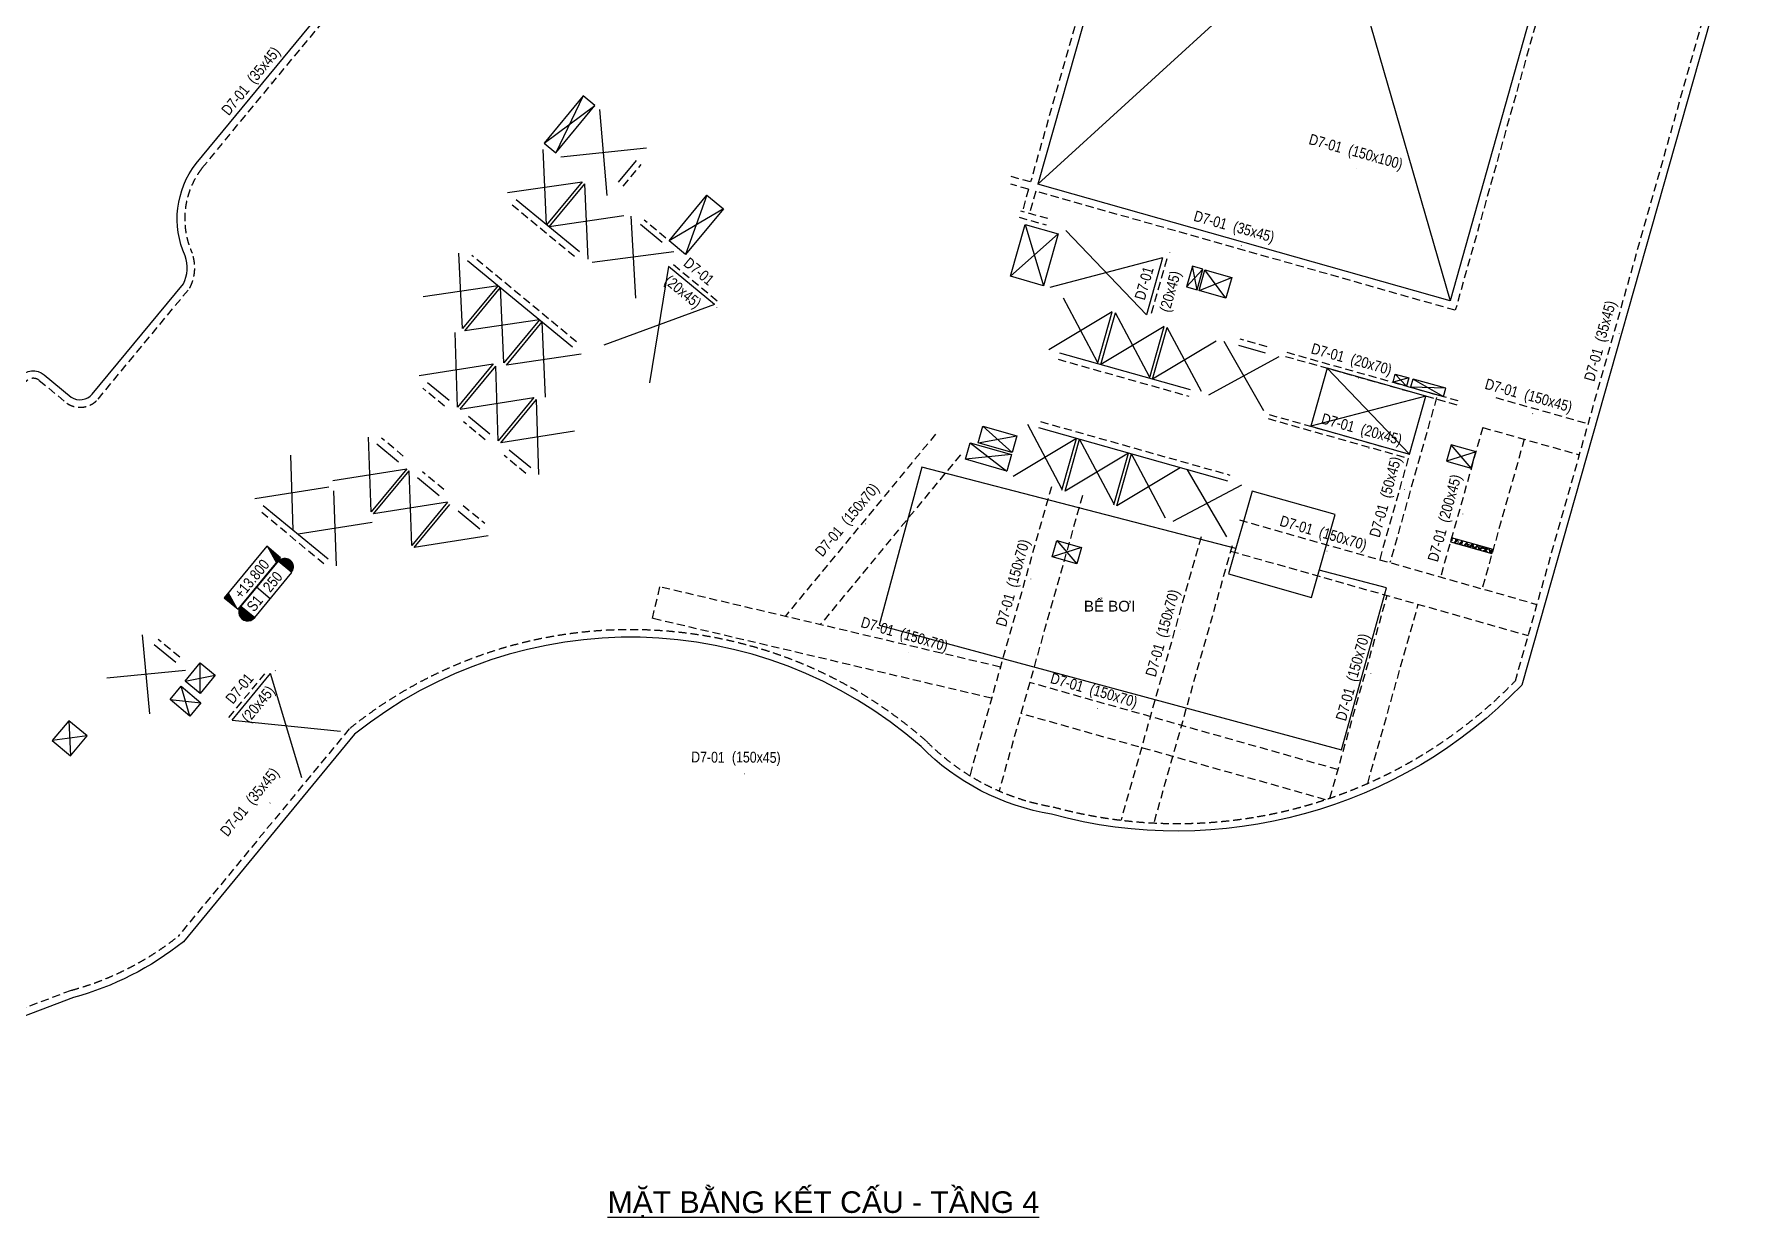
# Model space of a CAD drawing. Header units: millimetres. Extents: x 5400 to 3023951, y -127214 to 225084.
# Drawn here: x 1216167 to 1295801, y 8033 to 62922 of the extents above; entities that cross this region are included whole.
import ezdxf
from ezdxf.enums import TextEntityAlignment as Align

# ---------------------------------------------------------------- set-up
doc = ezdxf.new("R2010")
doc.units = ezdxf.units.MM
doc.header["$LTSCALE"] = 100
doc.linetypes.add('HIDDEN', pattern=[0.375, 0.25, -0.125])
for name, color, linetype in [('A-CORE-OTLN', 2, 'Continuous'), ('A-FLOR-STRS', 1, 'Continuous'), ('ccu11-Hatch', 250, 'Continuous'), ('ccu11-Manh', 8, 'Continuous'), ('ccu11-Thay', 7, 'Continuous'), ('ccu12-Chidan', 9, 'Continuous'), ('ccu12-Khuat', 9, 'HIDDEN'), ('ccu12-Lomo', 2, 'Continuous'), ('ccu12-Text', 31, 'Continuous'), ('ccu12-Thay', 7, 'Continuous')]:
    doc.layers.add(name, color=color, linetype=linetype)
doc.layers.add('ccu12-Tencaukien', color=9, linetype='Continuous', lineweight=15)
doc.layers.add('KC-Tencaukien', color=9, linetype='Continuous', lineweight=15)
doc.styles.add('Arial', font='arial.ttf', dxfattribs={"width": 0.7})
doc.styles.add('Arial Narrow', font='ARIALN.TTF')

# ---------------------------------------------------------------- blocks, each defined once
blk = doc.blocks.new('*U50')
at = {"layer": 'ccu12-Tencaukien', "color": 8, "ltscale": 10000}
blk.add_line((361, -155), (354, -155), dxfattribs=at)
at = {"layer": 'ccu12-Text', "color": 2, "style": 'Arial Narrow', "width": 0.8}
blk.add_attdef('SH', text='', height=300, dxfattribs=at).set_placement((276, 6), align=Align.BOTTOM_RIGHT)
at = {"layer": 'ccu12-Text', "color": 31, "style": 'Arial Narrow', "width": 0.8}
for tag, p in [('(', (508, -75)), ('KT', (633, -75)), (')', (963, -75))]:
    blk.add_attdef(tag, text='', height=250, dxfattribs=at).set_placement(p, align=Align.BOTTOM_LEFT)
blk = doc.blocks.new('*U43')
at = {"layer": 'ccu12-Tencaukien', "color": 8, "ltscale": 10000}
blk.add_line((361, -155), (354, -155), dxfattribs=at)
at = {"layer": 'ccu12-Text', "color": 2, "style": 'Arial Narrow', "width": 0.8}
blk.add_attdef('SH', text='', height=300, dxfattribs=at).set_placement((276, 6), align=Align.BOTTOM_RIGHT)
at = {"layer": 'ccu12-Text', "color": 31, "style": 'Arial Narrow', "width": 0.8}
for tag, p in [('(', (508, -75)), ('KT', (633, -75)), (')', (963, -75))]:
    blk.add_attdef(tag, text='', height=250, dxfattribs=at).set_placement(p, align=Align.BOTTOM_LEFT)
blk = doc.blocks.new('ccu11-cmb-flat-8')
at = {"layer": 'ccu12-Chidan', "color": 7}
blk.add_lwpolyline([(0, 0), (1550, 0), (1550, 419), (0, 419)], close=True, dxfattribs=at)
at = {"layer": 'ccu12-Chidan'}
for points in [[(0, 0), (166, 419), (0, 419)], [(1550, 419), (1383, 0), (1550, 0)]]:
    blk.add_solid(points, dxfattribs=at)
at = {"layer": 'ccu12-Chidan', "color": 31, "style": 'Arial Narrow', "width": 0.8}
blk.add_attdef('+100.00', text='', height=250, dxfattribs=at).set_placement((745, 206), align=Align.MIDDLE_CENTER)
blk = doc.blocks.new('ccu11-chieudaysan-flat-2')
at = {"layer": 'ccu12-Chidan'}
for points in [[(-569, 0), (-569, 419, 1)], [(788, 419), (788, 0, 1)]]:
    blk.add_hatch(color=8, dxfattribs=at).paths.add_polyline_path(points)
at = {"layer": 'ccu12-Chidan', "color": 7}
blk.add_line((0, 0), (0, 419), dxfattribs=at)
blk.add_lwpolyline([(-569, 0), (788, 0), (788, 419), (-569, 419)], close=True, dxfattribs=at)
blk.add_arc((-569, 209), 209, 90, 270.0001, dxfattribs=at)
at = {"layer": 'ccu12-Chidan', "color": 31, "style": 'Arial Narrow', "width": 0.7}
for tag, p in [('S00', (-488, 209)), ('200', (100, 209))]:
    blk.add_attdef(tag, text='', height=250, dxfattribs=at).set_placement(p, align=Align.MIDDLE_LEFT)
blk = doc.blocks.new('*U47')
at = {"layer": 'ccu12-Tencaukien', "color": 8, "ltscale": 10000}
blk.add_line((361, -155), (354, -155), dxfattribs=at)
at = {"layer": 'ccu12-Text', "color": 2, "style": 'Arial Narrow', "width": 0.8}
blk.add_attdef('SH', text='', height=300, dxfattribs=at).set_placement((276, 6), align=Align.BOTTOM_RIGHT)
at = {"layer": 'ccu12-Text', "color": 31, "style": 'Arial Narrow', "width": 0.8}
for tag, p in [('(', (508, -75)), ('KT', (633, -75)), (')', (963, -75))]:
    blk.add_attdef(tag, text='', height=250, dxfattribs=at).set_placement(p, align=Align.BOTTOM_LEFT)
blk = doc.blocks.new('*U48')
at = {"layer": 'ccu12-Tencaukien', "color": 8, "ltscale": 10000}
blk.add_line((361, -155), (354, -155), dxfattribs=at)
at = {"layer": 'ccu12-Text', "color": 2, "style": 'Arial Narrow', "width": 0.8}
blk.add_attdef('SH', text='', height=300, dxfattribs=at).set_placement((276, 6), align=Align.BOTTOM_RIGHT)
at = {"layer": 'ccu12-Text', "color": 31, "style": 'Arial Narrow', "width": 0.8}
for tag, p in [('(', (508, -75)), ('KT', (633, -75)), (')', (963, -75))]:
    blk.add_attdef(tag, text='', height=250, dxfattribs=at).set_placement(p, align=Align.BOTTOM_LEFT)
blk = doc.blocks.new('*U58')
at = {"layer": 'ccu12-Tencaukien', "color": 8, "ltscale": 10000}
blk.add_line((361, -155), (354, -155), dxfattribs=at)
at = {"layer": 'ccu12-Text', "color": 2, "style": 'Arial Narrow', "width": 0.8}
blk.add_attdef('SH', text='', height=300, dxfattribs=at).set_placement((276, 6), align=Align.BOTTOM_RIGHT)
at = {"layer": 'ccu12-Text', "color": 31, "style": 'Arial Narrow', "width": 0.8}
for tag, p in [('(', (508, -75)), ('KT', (633, -75)), (')', (963, -75))]:
    blk.add_attdef(tag, text='', height=250, dxfattribs=at).set_placement(p, align=Align.BOTTOM_LEFT)
blk = doc.blocks.new('Lomo T2')
at = {"layer": 'ccu11-Manh', "ltscale": 0.5}
for p, q in [((67418, 78152, 0), (63980, 79955)), ((51974, 79189, 0), (50533, 78862, 0)), ((51786, 78514, 0), (50722, 79539, 0)), ((63762, 79185), (67635, 78922, 0)), ((69413, 75826, 0), (69735, 74391, 0)), ((69059, 74575, 0), (70086, 75635, 0)), ((75374, 72893, 0), (76453, 74873, 0)), ((75972, 75009, 0), (75855, 72757, 0)), ((75972, 75009, 0), (77057, 75168, 0)), ((76933, 74736, 0), (76094, 75440, 0)), ((27350, 48744), (26075, 46101)), ((25535, 46546), (27890, 48298)), ((33081, 44140, 0), (32101, 41383, 0)), ((33852, 43504, 0), (31330, 42020, 0)), ((49386, 42341, 0), (47168, 40373, 0)), ((47849, 42775, 0), (48707, 39936, 0)), ((56100, 40703, 0), (55347, 39877, 0)), ((55829, 39741, 0), (55619, 40839, 0)), ((57170, 39362, 0), (56197, 40676, 0)), ((55925, 39714, 0), (57442, 40324, 0)), ((65546, 35279, 0), (65029, 35840, 0)), ((65655, 35663, 0), (64921, 35455, 0)), ((67367, 35179, 0), (65739, 35224, 0)), ((65849, 35608, 0), (67258, 34794, 0)), ((45298, 32652), (47005, 31339)), ((45671, 32651), (47467, 32974)), ((47250, 32205), (45889, 33420)), ((47223, 32108), (45080, 31882)), ((68773, 32235), (67404, 31794)), ((68553, 31469), (67618, 32561)), ((49318, 28122, 0), (50256, 27029, 0)), ((50473, 27798, 0), (49106, 27353, 0)), ((9575, 21015), (9581, 22437)), ((8880, 21588), (10275, 21863)), ((8179, 20740, 0), (9614, 20593, 0)), ((9104, 19976, 0), (8689, 21357, 0)), ((3478, 19759, 0), (3562, 18133)), ((4326, 19058), (2714, 18834))]:
    blk.add_line(p, q, dxfattribs=at)
at = {"layer": 'ccu12-Lomo', "ltscale": 0.5, "elevation": 0}
for points in [[(63980, 79955), (67635, 78922), (67418, 78152), (63762, 79185), (63980, 79955)], [(51786, 78514), (51974, 79189), (50722, 79539), (50533, 78862), (51784, 78516)], [(69413, 75826), (70086, 75635), (69735, 74391), (69059, 74575), (69413, 75826)], [(76933, 74736), (77057, 75168), (76094, 75440), (75374, 72893), (75855, 72757), (76453, 74873), (76933, 74736)], [(27350, 48744), (25535, 46546), (26075, 46101), (27890, 48298), (27350, 48744)], [(33852, 43504), (32101, 41383), (31330, 42020), (33081, 44140), (33852, 43504)], [(47849, 42775), (49386, 42341), (48707, 39936), (47168, 40373), (47849, 42775)], [(55829, 39741), (56100, 40703), (55619, 40839), (55347, 39877), (55829, 39741)], [(55925, 39714), (56197, 40676), (57442, 40324), (57170, 39362), (55925, 39714)], [(65029, 35840), (65655, 35663), (65546, 35279), (64921, 35455), (65029, 35840)], [(65847, 35608), (65739, 35224), (67258, 34794), (67367, 35179), (65849, 35608)], [(45298, 32652), (47223, 32108), (47005, 31338), (45080, 31882), (45298, 32652)], [(45671, 32651), (45889, 33420), (47467, 32974), (47250, 32205), (45671, 32651)], [(68773, 32235), (67618, 32561), (67404, 31794), (68553, 31469), (68770, 32237)], [(49318, 28122), (50473, 27798), (50256, 27029), (49106, 27353), (49318, 28122)], [(8179, 20740), (8689, 21357), (9614, 20593), (9104, 19976), (8179, 20740)], [(4326, 19058), (3478, 19759), (2714, 18834), (3562, 18133), (4326, 19058)]]:
    blk.add_lwpolyline(points, dxfattribs=at)
at = {"layer": 'ccu12-Lomo', "ltscale": 0.5}
blk.add_lwpolyline([(9581, 22437), (10275, 21863), (9575, 21015), (8880, 21588), (9580, 22436)], dxfattribs=at)
blk = doc.blocks.new('*U45')
at = {"layer": 'ccu12-Tencaukien', "color": 8, "ltscale": 10000}
blk.add_line((361, -155), (354, -155), dxfattribs=at)
at = {"layer": 'ccu12-Text', "color": 2, "style": 'Arial Narrow', "width": 0.8}
blk.add_attdef('SH', text='', height=300, dxfattribs=at).set_placement((276, 6), align=Align.BOTTOM_RIGHT)
at = {"layer": 'ccu12-Text', "color": 31, "style": 'Arial Narrow', "width": 0.8}
for tag, p in [('(', (508, -75)), ('KT', (633, -75)), (')', (963, -75))]:
    blk.add_attdef(tag, text='', height=250, dxfattribs=at).set_placement(p, align=Align.BOTTOM_LEFT)
blk = doc.blocks.new('*U49')
at = {"layer": 'ccu12-Tencaukien', "color": 8, "ltscale": 10000}
blk.add_line((361, -155), (354, -155), dxfattribs=at)
at = {"layer": 'ccu12-Text', "color": 2, "style": 'Arial Narrow', "width": 0.8}
blk.add_attdef('SH', text='', height=300, dxfattribs=at).set_placement((276, 6), align=Align.BOTTOM_RIGHT)
at = {"layer": 'ccu12-Text', "color": 31, "style": 'Arial Narrow', "width": 0.8}
for tag, p in [('(', (508, -75)), ('KT', (633, -75)), (')', (963, -75))]:
    blk.add_attdef(tag, text='', height=250, dxfattribs=at).set_placement(p, align=Align.BOTTOM_LEFT)
blk = doc.blocks.new('*U46')
at = {"layer": 'ccu12-Tencaukien', "color": 8, "ltscale": 10000}
blk.add_line((361, -155), (354, -155), dxfattribs=at)
at = {"layer": 'ccu12-Text', "color": 2, "style": 'Arial Narrow', "width": 0.8}
blk.add_attdef('SH', text='', height=300, dxfattribs=at).set_placement((276, 6), align=Align.BOTTOM_RIGHT)
at = {"layer": 'ccu12-Text', "color": 31, "style": 'Arial Narrow', "width": 0.8}
for tag, p in [('(', (508, -75)), ('KT', (633, -75)), (')', (963, -75))]:
    blk.add_attdef(tag, text='', height=250, dxfattribs=at).set_placement(p, align=Align.BOTTOM_LEFT)
blk = doc.blocks.new('*U41')
at = {"layer": 'ccu12-Tencaukien', "color": 8, "ltscale": 10000}
blk.add_line((361, -155), (354, -155), dxfattribs=at)
at = {"layer": 'ccu12-Text', "color": 2, "style": 'Arial Narrow', "width": 0.8}
blk.add_attdef('SH', text='', height=300, dxfattribs=at).set_placement((276, 6), align=Align.BOTTOM_RIGHT)
at = {"layer": 'ccu12-Text', "color": 31, "style": 'Arial Narrow', "width": 0.8}
for tag, p in [('(', (508, -75)), ('KT', (633, -75)), (')', (963, -75))]:
    blk.add_attdef(tag, text='', height=250, dxfattribs=at).set_placement(p, align=Align.BOTTOM_LEFT)

msp = doc.modelspace()

# ---------------------------------------------------------------- hatches: boundary and pattern name
at = {"layer": 'ccu11-Hatch', "ltscale": 0.5}
h = msp.add_hatch(dxfattribs=at)
h.set_pattern_fill('VATLIEU04', color=256, scale=50, pattern_type=2)
h.set_pattern_definition([(50, (-168201.36, -4.8), (358.63009, -31.37607), [37.5, -412.5]), (355, (-168201.36, -4.8), (-69.37567, 376.09607), [30, -330]), (100.4514, (-168171.47, -7.43), (289.25469, 344.71977), [31.870095, -350.57106]), (46.1842, (-168201.36, 95.2), (533.62052, -82.75951), [56.25, -618.75]), (96.6356, (-168156.9, 88.3), (467.33135, 487.05894), [47.80514, -525.8565]), (351.1842, (-168201.36, 95.2), (467.33097, 487.0593), [45, -495]), (21, (-168151.36, 70.2), (298.453526, -201.309445), [37.5, -412.5]), (326, (-168151.36, 70.2), (121.65767, 362.57502), [30, -330]), (71.4514, (-168126.5, 53.4), (420.111314, 161.26525), [31.870095, -350.57106]), (37.5, (-168201.36, -4.81), (6.079928, 166.446927), [0, -326, 0, -335, 0, -331.25]), (7.5, (-168201.36, -4.81), (131.534769, 197.205856), [0, -191, 0, -318.5, 0, -126.25]), (327.5, (-168312.86, -4.81), (266.911218, -11.277436), [0, -125, 0, -390, 0, -517.5]), (317.5, (-168362.86, -4.8), (291.593085, 50.05249), [0, -162.5, 0, -259, 0, -367.5]), (45, (-168201.36, -4.81), (-150.26019, 150.26019), []), (45, (-168201.36, 56.44), (-150.26019, 150.26019), [])])
h.paths.add_polyline_path([(1283797, 38835.5), (1283851.4, 39028), (1281926.8, 39571.8), (1281872.4, 39379.4)])

# ---------------------------------------------------------------- linework, layer by layer
at = {"layer": 'A-CORE-OTLN'}
for p, q in [((1271428.8, 86669.2, 0), (1262727.7, 55978, 0)), ((1290497.5, 81310.8, 0), (1281855.1, 50555.2, 0)), ((1281855.1, 50555.2, 0), (1262727.7, 55978, 0))]:
    msp.add_line(p, q, dxfattribs=at)
at = {"layer": 'A-FLOR-STRS', "elevation": 9.2}
msp.add_lwpolyline([(1271913.8, 39067.4), (1257337.9, 42848), (1255373, 35508.9), (1276823.4, 29726.3), (1278906.9, 37253.6), (1275786.7, 38062.9)], dxfattribs=at)
at = {"layer": 'A-FLOR-STRS', "elevation": 0}
msp.add_lwpolyline([(1272671.4, 41739.4), (1271580.3, 37891.2), (1275428.6, 36800), (1276519.7, 40648.3)], close=True, dxfattribs=at)
at = {"layer": 'ccu11-Manh'}
for p, q in [((1271429.2, 86669, 0), (1281855.1, 50555.2, 0)), ((1262727.7, 55978, 0), (1290497.5, 81310.8, 0))]:
    msp.add_line(p, q, dxfattribs=at)
at = {"layer": 'ccu11-Manh', "ltscale": 0.5}
for p, q in [((1242750.6, 55453.1, 0), (1242406.4, 59433.6, 0)), ((1239935, 54082.1, 0), (1239777, 57584.6, 0)), ((1240591.6, 57236.1, 0), (1244565.4, 57650.7, 0)), ((1238121.4, 55579.8, 0), (1241590.6, 56086.9, 0)), ((1241861.1, 52491.5, 0), (1241706.3, 55991.3, 0)), ((1243516.6, 54496.3, 0), (1240050.7, 53986.6, 0)), ((1243836.8, 54491.3, 0), (1244058.6, 50676.7, 0)), ((1264028.4, 53826, 0), (1267765, 49912.4, 0)), ((1236025.6, 49269.7, 0), (1235867.6, 52772.2)), ((1245841.5, 52835.7, 0), (1242053.8, 52332.3, 0)), ((1245598.2, 52148.5, 0), (1244713, 46757.8, 0)), ((1268512.8, 52558.8, 0), (1263280.6, 51179.6, 0)), ((1234212, 50767.5), (1237681.2, 51274.5)), ((1237953.2, 47677.8, 0), (1237796.9, 51179)), ((1247718.6, 50397.4, 0), (1242592.5, 48508.9, 0)), ((1265502.4, 47713.5, 0), (1263920.8, 50686.9, 0)), ((1239608.8, 49682.6), (1236141.3, 49174.2)), ((1239879.3, 46087.2), (1239724.5, 49587)), ((1266182.2, 50047.9, 0), (1263241, 48281.2, 0)), ((1267908.2, 47033.7), (1266326.6, 50007.1)), ((1235803.3, 45627.4), (1235685.5, 49096.7)), ((1268588, 49368.1), (1265646.8, 47601.3)), ((1270993.8, 48688.3), (1268052.5, 46921.5)), ((1270314, 46353.9), (1268732.4, 49327.3)), ((1271357.8, 48689.4), (1273201, 45466.7)), ((1241534.9, 48092), (1238068.9, 47582.3)), ((1273908, 47968.8), (1270650.8, 46187.3)), ((1234029.9, 47091.9), (1237458.9, 47632.1, 0)), ((1237692.4, 44067.3), (1237574.6, 47536.6, 0)), ((1279967.7, 43450.7, 0), (1276148.5, 47439.6, 0)), ((1235919, 45531.9, 0), (1239348, 46072.1, 0)), ((1239581.5, 42507.2), (1239463.7, 45976.5, 0)), ((1280729.1, 46145.2, 0), (1275387.1, 44745.1, 0)), ((1263843.7, 41843.4), (1262262, 44816.8)), ((1231791.7, 40769.7), (1231673.8, 44239)), ((1241237.1, 44512), (1237808.1, 43971.8, 0)), ((1264523.5, 44177.8), (1261582.2, 42411)), ((1266249.5, 41163.6), (1264667.8, 44137)), ((1228178.3, 39927.8, 0), (1228060.5, 43397.2, 0)), ((1266929.3, 43498), (1263988, 41731.2)), ((1268655.3, 40483.7), (1267073.6, 43457.2)), ((1230018.3, 42234.3), (1233447.3, 42774.5, 0)), ((1233680.8, 39209.7, 0), (1233562.9, 42679, 0)), ((1269335.1, 42818.2), (1266393.8, 41051.4)), ((1271494.1, 39610.2), (1269671.9, 42723)), ((1226404.9, 41392.4, 0), (1229833.9, 41932.6, 0)), ((1230183.1, 38272.2, 0), (1230065.3, 41741.6, 0)), ((1272173.9, 42016), (1268992.1, 40317.2)), ((1235336.4, 41214.4, 0), (1231907.3, 40674.2, 0)), ((1231838.7, 40277, 0), (1228409.7, 39736.8, 0)), ((1237225.5, 39654.3), (1233796.4, 39114.1)), ((1221532.6, 31409.4), (1221183.4, 35069.7)), ((1223188.2, 33414.2), (1219527.8, 33065)), ((1228585.3, 28438.2, 0), (1227129.8, 33271.6)), ((1225346.9, 31112.6), (1230368.3, 30597.2, 0))]:
    msp.add_line(p, q, dxfattribs=at)
at = {"layer": 'ccu11-Thay', "ltscale": 0.5}
for p, q in [((1244087.8, 57072.4, 0), (1243260, 56070, 0)), ((1241456.2, 52825.8, 0), (1238526.2, 55245.5, 0)), ((1244299.4, 54109.2, 0), (1245301.8, 53281.4, 0)), ((1236272.4, 52437.9), (1241130.1, 48426.3)), ((1269808.8, 46425.3), (1263746.2, 48138.4)), ((1272031.4, 48499), (1273282.4, 48145.5)), ((1234415.4, 46773.6), (1235417.8, 45945.8, 0)), ((1236304.5, 45213.5, 0), (1237306.9, 44385.7)), ((1271548.4, 42192.7), (1262767.3, 44674)), ((1232059.4, 43920.7), (1233061.7, 43092.9, 0)), ((1238193.6, 43653.4, 0), (1239196, 42825.6)), ((1233948.5, 42360.6, 0), (1234950.8, 41532.8, 0)), ((1226790.4, 41074, 0), (1229797.6, 38590.6, 0)), ((1236839.9, 39972.7), (1235837.6, 40800.5, 0)), ((1221723.2, 34624), (1222725.5, 33796.2))]:
    msp.add_line(p, q, dxfattribs=at)
at = {"layer": 'ccu11-Thay'}
for p, q in [((1241590.6, 56086.9, 0), (1239935, 54082.1, 0)), ((1240050.7, 53986.6, 0), (1241706.3, 55991.3, 0)), ((1268512.8, 52558.8, 0), (1267765, 49912.4, 0)), ((1237681.2, 51274.5), (1236025.6, 49269.7, 0)), ((1236141.3, 49174.2), (1237796.9, 51179)), ((1239608.8, 49682.6), (1237953.2, 47677.8, 0)), ((1238068.9, 47582.3), (1239724.5, 49587)), ((1265502.4, 47642.1, 0), (1266182.2, 50047.9, 0)), ((1265646.8, 47601.3, 0), (1266326.6, 50007.1, 0)), ((1267908.2, 46962.3, 0), (1268588, 49368.1, 0)), ((1268052.5, 46921.5), (1268732.4, 49327.3)), ((1237458.9, 47632.1, 0), (1235803.3, 45627.4)), ((1235919, 45531.9, 0), (1237574.6, 47536.6, 0)), ((1239348, 46072.1, 0), (1237692.4, 44067.3)), ((1237808.1, 43971.8, 0), (1239463.7, 45976.5, 0)), ((1263843.7, 41772), (1264523.5, 44177.8)), ((1263988, 41731.2), (1264667.8, 44137)), ((1266249.5, 41092.2), (1266929.3, 43498)), ((1266393.8, 41051.4), (1267073.6, 43457.2)), ((1233447.3, 42774.5, 0), (1231791.7, 40769.7)), ((1231907.3, 40674.2, 0), (1233562.9, 42679, 0)), ((1235336.4, 41214.4, 0), (1233680.8, 39209.7, 0)), ((1233796.4, 39114.1), (1235452, 41118.9, 0))]:
    msp.add_line(p, q, dxfattribs=at)
at = {"layer": 'ccu11-Thay', "ltscale": 0.5, "extrusion": (-9.92109e-09, 8.1449e-09, 1)}
msp.add_line((1247718.5, 50397.2, 0), (1245598.1, 52148.3, 0), dxfattribs=at)
at = {"layer": 'ccu11-Thay', "ltscale": 0.5, "elevation": 0}
for points in [[(1264117.8, 88991.7), (1264725.4, 91159.3, -0.1232834), (1266433.6, 93647.7), (1280560.9, 105123.7, -0.5051926), (1288285.7, 102668.4), (1293750.8, 80099.2), (1295720.7, 71534.1, -0.1335933), (1295581.6, 69413.8), (1285181.6, 32735.4, -0.2732098), (1263360.1, 26743.5, -0.1570841), (1257310.6, 29884.8, 0.363859), (1231026.5, 30455), (1223083.4, 20829.1, -0.102174), (1217978, 18241.6), (1209342.9, 14959.9, -0.4928533)], [(1215495.1, 47026.8, -0.4142019), (1216621.4, 47134.3), (1217880.2, 46094.8, 0.3732637), (1218854.3, 46226), (1223084.6, 51348.4, 0.2029712), (1223165.8, 52640.9, -0.2769801), (1223670.9, 56926.8), (1235454.5, 71202.9, -0.1142244), (1239358.9, 74105.4, -0.2930793), (1244606, 73177), (1250600.8, 68226.2, 0.5640428), (1259009, 70766.1), (1262711.6, 83975.1)]]:
    msp.add_lwpolyline(points, format="xyb", dxfattribs=at)
msp.add_lwpolyline([(1279967.7, 43450.7), (1280729.1, 46145.2), (1276148.5, 47439.6), (1275387.1, 44745.1), (1279967.7, 43450.7)], dxfattribs=at)
at = {"layer": 'ccu11-Thay', "color": 1, "ltscale": 0.5, "elevation": 0}
msp.add_lwpolyline([(1283797, 38835.5), (1283851.4, 39028), (1281926.8, 39571.8), (1281872.4, 39379.4), (1283797, 38835.5)], dxfattribs=at)
at = {"layer": 'ccu12-Khuat', "ltscale": 15}
for p, q in [((1271187.3, 87100.6, 0), (1262390.9, 56073.4, 0)), ((1290834.5, 81216.1, 0), (1282097.2, 50122.8, 0)), ((1243491.3, 55879, 0), (1244319.1, 56881.3, 0)), ((1262390.9, 56073.4, 0), (1261310.1, 56379.8, 0)), ((1262295.5, 55736.7, 0), (1261468, 55971.3, 0)), ((1238335.2, 55014.2, 0), (1241265.2, 52594.5, 0)), ((1262295.5, 55736.7, 0), (1262004.3, 54709.7, 0)), ((1262632.2, 55641.2, 0), (1262341.1, 54614.5, 0)), ((1282097.2, 50122.8, 0), (1262632.2, 55641.2, 0)), ((1245461, 53474.2, 0), (1244458.6, 54302, 0)), ((1261863.2, 54437.8, 0), (1263114.2, 54084.3, 0)), ((1263195.8, 54373, 0), (1261944.8, 54726.5, 0)), ((1241321.1, 48657.6), (1236463.5, 52669.2)), ((1268705.3, 52504.4, 0), (1267957.5, 49858, 0)), ((1273364, 48434.2), (1272113, 48787.7)), ((1263664.6, 47849.7), (1269727.2, 46136.6)), ((1274223.8, 47983.4, 0), (1282307.3, 45699.3, 0)), ((1274278.2, 48175.9, 0), (1282361.7, 45891.7, 0)), ((1235194.9, 45675.9, 0), (1234192.5, 46503.7)), ((1281228, 46071.8, 0), (1279064.5, 38415.5, 0)), ((1283971.5, 46075.1, 0), (1288255.8, 44860.3, 0)), ((1237084, 44115.8), (1236081.6, 44943.6, 0)), ((1262848.8, 44962.7), (1271630, 42481.4)), ((1273408.1, 45096.5, 0), (1279913.3, 43258.3, 0)), ((1273462.5, 45288.9, 0), (1279967.7, 43450.7, 0)), ((1283371.9, 44686), (1281411.8, 37749.5)), ((1283371.9, 44686), (1287846.6, 43417.2, 0)), ((1233284.6, 43362.7, 0), (1232282.2, 44190.5)), ((1257978.7, 44368.6), (1251003.9, 35923)), ((1285296.5, 44142.2), (1283336.5, 37205.6)), ((1238973.1, 42555.7), (1237970.7, 43383.5, 0)), ((1259135.3, 43413.5), (1252632.6, 35539.5)), ((1279913.3, 43258.3, 0), (1278583.3, 38551.5, 0)), ((1235173.7, 41802.7, 0), (1234171.3, 42630.4, 0)), ((1263354, 41933), (1259568.3, 28535.6)), ((1264797.5, 41525.1), (1260926.9, 27827.5)), ((1229606.5, 38359.3, 0), (1226599.4, 40842.7, 0)), ((1236060.4, 41070.4, 0), (1237062.8, 40242.6)), ((1272079.7, 40395.5), (1285880.3, 36482.4, 0)), ((1270298.2, 39607), (1266586.2, 26470.4)), ((1271741.7, 39199.1), (1268108.4, 26341.3)), ((1271670.5, 38952.4), (1285471.1, 35039.3, 0)), ((1244846.8, 35831.8), (1245190.6, 37291.8)), ((1260991.2, 33571.2), (1245190.6, 37291.8)), ((1276278.8, 27490.7), (1278935.5, 36892.5)), ((1278030.8, 28174.6), (1280378.6, 36483.3)), ((1260582.9, 32126.3), (1244846.8, 35831.8)), ((1222916.6, 34027.5), (1221914.2, 34855.3)), ((1225192.7, 31240), (1226975.6, 33399)), ((1276653.2, 28815.6), (1262348.3, 32857.7, 0)), ((1276071.8, 27421.1), (1261940.4, 31414.2, 0))]:
    msp.add_line(p, q, dxfattribs=at)
at = {"layer": 'ccu12-Khuat', "ltscale": 15, "extrusion": (-9.92109e-09, 8.1449e-09, 1)}
msp.add_line((1247845.8, 50551.4, 0), (1245725.4, 52302.5, 0), dxfattribs=at)
at = {"layer": 'ccu12-Khuat', "ltscale": 15, "elevation": 0}
for points in [[(1264454.6, 88896.6), (1265058.5, 91050.7, -0.1223528), (1266660, 93380.7), (1280774, 104845.9, -0.5035323), (1287949.3, 102570.5), (1293410.1, 80018.8), (1295378.5, 71460.1, -0.1339333), (1295247.6, 69518.7), (1284869, 32916, -0.2723451), (1263435.2, 27085.8, -0.1577832), (1257550.7, 30139.7, 0.3645212), (1230779.3, 30705.4), (1222836.9, 21080.3, -0.1018203), (1217869.7, 18574.9), (1209222.1, 15288.4, -0.4909488)], [(1215764.8, 46803.8, -0.4142019), (1216398.5, 46864.5), (1217670.7, 45813.8, 0.380323), (1219121, 45999.3), (1223378.6, 51154.8, 0.2104612), (1223490.7, 52771.9, -0.2775668), (1223944.5, 56708.5), (1235722.9, 70978.2, -0.1140935), (1239496.3, 73783.4, -0.2934675), (1244375.5, 72913.4), (1250372.2, 67961.1, 0.5633324), (1259347.1, 70675.5), (1263048.4, 83879.9)]]:
    msp.add_lwpolyline(points, format="xyb", dxfattribs=at)
at = {"layer": 'ccu12-Thay', "ltscale": 0.5}
msp.add_line((1225346.9, 31112.6), (1227129.8, 33271.6), dxfattribs=at)

# ---------------------------------------------------------------- block references
at = {"layer": 'ccu12-Lomo'}
msp.add_blockref('Lomo T2', (1214285.2, 11326.5), dxfattribs=at)
at = {"layer": 'ccu12-Tencaukien'}
ref = msp.add_blockref('*U50', (1226525.9, 60386.4), dxfattribs=dict(at, xscale=1.815893337873054, yscale=1.815893337873054, zscale=1.815893337873054, rotation=50.44092590918682))
ref.add_attrib('KT', '(35x45)', dxfattribs={"color": 31, "height": 500, "rotation": 50.440926, "style": 'Arial Narrow'}).set_placement((1226488.9, 60494.9, 0), align=Align.BOTTOM_LEFT)
ref.add_attrib('SH', 'D7-01', dxfattribs={"color": 2, "height": 500, "rotation": 50.440926, "style": 'Arial Narrow'}).set_placement((1226294.8, 60224, 0), align=Align.BOTTOM_RIGHT)
ref = msp.add_blockref('*U46', (1276965.9, 57126.6, 0), dxfattribs=dict(at, xscale=1.815893337873054, yscale=1.815893337873054, zscale=1.815893337873054, rotation=344.2212278170489))
ref.add_attrib('KT', '(150x100)', dxfattribs={"color": 31, "height": 500, "rotation": 344.221228, "style": 'Arial Narrow'}).set_placement((1277050.3, 57204.2, 0), align=Align.BOTTOM_LEFT)
ref.add_attrib('SH', 'D7-01', dxfattribs={"color": 2, "height": 500, "rotation": 344.221228, "style": 'Arial Narrow'}).set_placement((1276724.2, 57272.6, 0), align=Align.BOTTOM_RIGHT)
ref = msp.add_blockref('*U46', (1271622.9, 53566.1, 0), dxfattribs=dict(at, xscale=1.815893337873054, yscale=1.815893337873054, zscale=1.815893337873054, rotation=344.2212278170489))
ref.add_attrib('KT', '(35x45)', dxfattribs={"color": 31, "height": 500, "rotation": 344.221228, "style": 'Arial Narrow'}).set_placement((1271707.2, 53643.7), align=Align.BOTTOM_LEFT)
ref.add_attrib('SH', 'D7-01', dxfattribs={"color": 2, "height": 500, "rotation": 344.221228, "style": 'Arial Narrow'}).set_placement((1271381.1, 53712.1), align=Align.BOTTOM_RIGHT)
ref = msp.add_blockref('*U47', (1247514, 50890.3), dxfattribs=dict(at, xscale=1.815893337873054, yscale=1.815893337873054, zscale=1.815893337873054, rotation=320.4488798636559))
ref.add_attrib('KT', '(20x45)', dxfattribs={"color": 31, "height": 500, "rotation": 320.44888, "style": 'Arial Narrow'}).set_placement((1245261.8, 51298.8, 0), align=Align.BOTTOM_LEFT)
ref.add_attrib('SH', 'D7-01', dxfattribs={"color": 2, "height": 500, "rotation": 320.44888, "style": 'Arial Narrow'}).set_placement((1247351.6, 51121.4, 0), align=Align.BOTTOM_RIGHT)
ref = msp.add_blockref('*U48', (1268399.2, 52260.7, 0), dxfattribs=dict(at, xscale=1.815893337873054, yscale=1.815893337873054, zscale=1.815893337873054, rotation=74.21909893616227))
ref.add_attrib('KT', '(20x45)', dxfattribs={"color": 31, "height": 500, "rotation": 74.219099, "style": 'Arial Narrow'}).set_placement((1268982.7, 49953.6, 0), align=Align.BOTTOM_LEFT)
ref.add_attrib('SH', 'D7-01', dxfattribs={"color": 2, "height": 500, "rotation": 74.219099, "style": 'Arial Narrow'}).set_placement((1268253.2, 52018.9, 0), align=Align.BOTTOM_RIGHT)
ref = msp.add_blockref('*U43', (1289253.2, 48487.2, 0), dxfattribs=dict(at, xscale=1.815893337873054, yscale=1.815893337873054, zscale=1.815893337873054, rotation=74.21909893616227))
ref.add_attrib('KT', '(35x45)', dxfattribs={"color": 31, "height": 500, "rotation": 74.219099, "style": 'Arial Narrow'}).set_placement((1289175.5, 48571.5, 0), align=Align.BOTTOM_LEFT)
ref.add_attrib('SH', 'D7-01', dxfattribs={"color": 2, "height": 500, "rotation": 74.219099, "style": 'Arial Narrow'}).set_placement((1289107.1, 48245.4, 0), align=Align.BOTTOM_RIGHT)
ref = msp.add_blockref('*U46', (1277069.8, 47416.4, 0), dxfattribs=dict(at, xscale=1.815893337873054, yscale=1.815893337873054, zscale=1.815893337873054, rotation=344.2212278170489))
ref.add_attrib('KT', '(20x70)', dxfattribs={"color": 31, "height": 500, "rotation": 344.221228, "style": 'Arial Narrow'}).set_placement((1277154.2, 47494, 0), align=Align.BOTTOM_LEFT)
ref.add_attrib('SH', 'D7-01', dxfattribs={"color": 2, "height": 500, "rotation": 344.221228, "style": 'Arial Narrow'}).set_placement((1276828, 47562.4, 0), align=Align.BOTTOM_RIGHT)
ref = msp.add_blockref('*U46', (1285133.9, 45775, 0), dxfattribs=dict(at, xscale=1.815893337873054, yscale=1.815893337873054, zscale=1.815893337873054, rotation=344.2212278170489))
ref.add_attrib('KT', '(150x45)', dxfattribs={"color": 31, "height": 500, "rotation": 344.221228, "style": 'Arial Narrow'}).set_placement((1285218.3, 45852.6, 0), align=Align.BOTTOM_LEFT)
ref.add_attrib('SH', 'D7-01', dxfattribs={"color": 2, "height": 500, "rotation": 344.221228, "style": 'Arial Narrow'}).set_placement((1284892.1, 45921, 0), align=Align.BOTTOM_RIGHT)
ref = msp.add_blockref('*U46', (1277541.5, 44165.6, 0), dxfattribs=dict(at, xscale=1.815893337873054, yscale=1.815893337873054, zscale=1.815893337873054, rotation=344.2212278170489))
ref.add_attrib('KT', '(20x45)', dxfattribs={"color": 31, "height": 500, "rotation": 344.221228, "style": 'Arial Narrow'}).set_placement((1277625.9, 44243.3, 0), align=Align.BOTTOM_LEFT)
ref.add_attrib('SH', 'D7-01', dxfattribs={"color": 2, "height": 500, "rotation": 344.221228, "style": 'Arial Narrow'}).set_placement((1277299.8, 44311.7, 0), align=Align.BOTTOM_RIGHT)
ref = msp.add_blockref('*U41', (1279292.3, 41251.5, 0), dxfattribs=dict(at, xscale=1.815893337873054, yscale=1.815893337873054, zscale=1.815893337873054, rotation=74.21909893616227))
ref.add_attrib('KT', '(50x45)', dxfattribs={"color": 31, "height": 500, "rotation": 74.219099, "style": 'Arial Narrow'}).set_placement((1279214.7, 41335.8, 0), align=Align.BOTTOM_LEFT)
ref.add_attrib('SH', 'D7-01', dxfattribs={"color": 2, "height": 500, "rotation": 74.219099, "style": 'Arial Narrow'}).set_placement((1279146.3, 41009.7, 0), align=Align.BOTTOM_RIGHT)
ref = msp.add_blockref('*U41', (1281994.5, 40118.8), dxfattribs=dict(at, xscale=1.815893337873054, yscale=1.815893337873054, zscale=1.815893337873054, rotation=74.21909893616227))
ref.add_attrib('KT', '(200x45)', dxfattribs={"color": 31, "height": 500, "rotation": 74.219099, "style": 'Arial Narrow'}).set_placement((1281916.9, 40203.2, 0), align=Align.BOTTOM_LEFT)
ref.add_attrib('SH', 'D7-01', dxfattribs={"color": 2, "height": 500, "rotation": 74.219099, "style": 'Arial Narrow'}).set_placement((1281848.5, 39877, 0), align=Align.BOTTOM_RIGHT)
ref = msp.add_blockref('*U49', (1254085.4, 39902.9, 0), dxfattribs=dict(at, xscale=1.815893337873053, yscale=1.815893337873053, zscale=1.815893337873053, rotation=49.75656190239699))
ref.add_attrib('KT', '(150x70)', dxfattribs={"color": 31, "height": 500, "rotation": 49.756562, "style": 'Arial Narrow'}).set_placement((1254049.7, 40011.8), align=Align.BOTTOM_LEFT)
ref.add_attrib('SH', 'D7-01', dxfattribs={"color": 2, "height": 500, "rotation": 49.756562, "style": 'Arial Narrow'}).set_placement((1253852.4, 39743.3), align=Align.BOTTOM_RIGHT)
ref = msp.add_blockref('*U49', (1275604.7, 39402.4, 0), dxfattribs=dict(at, xscale=1.815893337873054, yscale=1.815893337873054, zscale=1.815893337873054, rotation=343.5289555750502))
ref.add_attrib('KT', '(150x70)', dxfattribs={"color": 31, "height": 500, "rotation": 343.528956, "style": 'Arial Narrow'}).set_placement((1275690, 39479, 0), align=Align.BOTTOM_LEFT)
ref.add_attrib('SH', 'D7-01', dxfattribs={"color": 2, "height": 500, "rotation": 343.528956, "style": 'Arial Narrow'}).set_placement((1275364.7, 39551.4, 0), align=Align.BOTTOM_RIGHT)
ref = msp.add_blockref('*U43', (1261960, 37109.1, 0), dxfattribs=dict(at, xscale=1.815893337873054, yscale=1.815893337873054, zscale=1.815893337873054, rotation=74.21909893616227))
ref.add_attrib('KT', '(150x70)', dxfattribs={"color": 31, "height": 500, "rotation": 74.219099, "style": 'Arial Narrow'}).set_placement((1261882.4, 37193.4, 0), align=Align.BOTTOM_LEFT)
ref.add_attrib('SH', 'D7-01', dxfattribs={"color": 2, "height": 500, "rotation": 74.219099, "style": 'Arial Narrow'}).set_placement((1261814, 36867.3, 0), align=Align.BOTTOM_RIGHT)
ref = msp.add_blockref('*U43', (1268904.2, 34783.1, 0), dxfattribs=dict(at, xscale=1.815893337873054, yscale=1.815893337873054, zscale=1.815893337873054, rotation=74.21909893616227))
ref.add_attrib('KT', '(150x70)', dxfattribs={"color": 31, "height": 500, "rotation": 74.219099, "style": 'Arial Narrow'}).set_placement((1268826.6, 34867.5, 0), align=Align.BOTTOM_LEFT)
ref.add_attrib('SH', 'D7-01', dxfattribs={"color": 2, "height": 500, "rotation": 74.219099, "style": 'Arial Narrow'}).set_placement((1268758.2, 34541.4, 0), align=Align.BOTTOM_RIGHT)
ref = msp.add_blockref('*U49', (1256168.6, 34704.1, 0), dxfattribs=dict(at, xscale=1.815893337873054, yscale=1.815893337873054, zscale=1.815893337873054, rotation=343.5289555750502))
ref.add_attrib('KT', '(150x70)', dxfattribs={"color": 31, "height": 500, "rotation": 343.528956, "style": 'Arial Narrow'}).set_placement((1256253.9, 34780.7, 0), align=Align.BOTTOM_LEFT)
ref.add_attrib('SH', 'D7-01', dxfattribs={"color": 2, "height": 500, "rotation": 343.528956, "style": 'Arial Narrow'}).set_placement((1255928.6, 34853.1, 0), align=Align.BOTTOM_RIGHT)
ref = msp.add_blockref('*U43', (1277730.6, 32737.8, 0), dxfattribs=dict(at, xscale=1.815893337873054, yscale=1.815893337873054, zscale=1.815893337873054, rotation=74.21909893616227))
ref.add_attrib('KT', '(150x70)', dxfattribs={"color": 31, "height": 500, "rotation": 74.219099, "style": 'Arial Narrow'}).set_placement((1277653, 32822.2, 0), align=Align.BOTTOM_LEFT)
ref.add_attrib('SH', 'D7-01', dxfattribs={"color": 2, "height": 500, "rotation": 74.219099, "style": 'Arial Narrow'}).set_placement((1277584.6, 32496, 0), align=Align.BOTTOM_RIGHT)
ref = msp.add_blockref('*U58', (1226719.5, 33089.1), dxfattribs=dict(at, xscale=1.815893337873054, yscale=1.815893337873054, zscale=1.815893337873054, rotation=50.44092590918682))
ref.add_attrib('KT', '(20x45)', dxfattribs={"color": 31, "height": 500, "rotation": 50.440926, "style": 'Arial Narrow'}).set_placement((1226235.7, 30853.9, 0), align=Align.BOTTOM_LEFT)
ref.add_attrib('SH', 'D7-01', dxfattribs={"color": 2, "height": 500, "rotation": 50.440926, "style": 'Arial Narrow'}).set_placement((1226488.3, 32926.7, 0), align=Align.BOTTOM_RIGHT)
ref = msp.add_blockref('*U49', (1264962.1, 32108.7, 0), dxfattribs=dict(at, xscale=1.815893337873054, yscale=1.815893337873054, zscale=1.815893337873054, rotation=343.5289555750502))
ref.add_attrib('KT', '(150x70)', dxfattribs={"color": 31, "height": 500, "rotation": 343.528956, "style": 'Arial Narrow'}).set_placement((1265047.4, 32185.4, 0), align=Align.BOTTOM_LEFT)
ref.add_attrib('SH', 'D7-01', dxfattribs={"color": 2, "height": 500, "rotation": 343.528956, "style": 'Arial Narrow'}).set_placement((1264722.1, 32257.7, 0), align=Align.BOTTOM_RIGHT)
ref = msp.add_blockref('*U49', (1248468.9, 28907.3, 0), dxfattribs=dict(at, xscale=1.815893337873053, yscale=1.815893337873053, zscale=1.815893337873053, rotation=359.3077342100483))
ref.add_attrib('KT', '(150x45)', dxfattribs={"color": 31, "height": 500, "rotation": 359.307734, "style": 'Arial Narrow'}).set_placement((1248530.1, 29004.2), align=Align.BOTTOM_LEFT)
ref.add_attrib('SH', 'D7-01', dxfattribs={"color": 2, "height": 500, "rotation": 359.307734, "style": 'Arial Narrow'}).set_placement((1248197.4, 28985.3), align=Align.BOTTOM_RIGHT)
ref = msp.add_blockref('*U45', (1226469.9, 26942, 0), dxfattribs=dict(at, xscale=1.815893337873054, yscale=1.815893337873054, zscale=1.815893337873054, rotation=50.44092590918682))
ref.add_attrib('KT', '(35x45)', dxfattribs={"color": 31, "height": 500, "rotation": 50.440926, "style": 'Arial Narrow'}).set_placement((1226432.9, 27050.5, 0), align=Align.BOTTOM_LEFT)
ref.add_attrib('SH', 'D7-01', dxfattribs={"color": 2, "height": 500, "rotation": 50.440926, "style": 'Arial Narrow'}).set_placement((1226238.8, 26779.6, 0), align=Align.BOTTOM_RIGHT)
at = {"layer": 'KC-Tencaukien'}
ref = msp.add_blockref('ccu11-cmb-flat-8', (1225621.7, 36250.7), dxfattribs=dict(at, xscale=1.999999999999999, yscale=1.999999999999999, zscale=1.999999999999999, rotation=50.44882673785607))
ref.add_attrib('+100.00', '+13.800', dxfattribs={"layer": 'ccu12-Chidan', "color": 31, "height": 500, "rotation": 50.448827, "style": 'Arial Narrow'}).set_placement((1226253.7, 37661.6), align=Align.MIDDLE_CENTER)
ref = msp.add_blockref('ccu11-chieudaysan-flat-2', (1227115.2, 36743.2), dxfattribs=dict(at, xscale=1.999999999999999, yscale=1.999999999999999, zscale=1.999999999999999, rotation=50.44882673785607))
ref.add_attrib('S00', 'S1', dxfattribs={"layer": 'ccu12-Chidan', "color": 31, "height": 500, "rotation": 50.448827, "style": 'Arial Narrow'}).set_placement((1226170.6, 36257.4), align=Align.MIDDLE_LEFT)
ref.add_attrib('200', '250', dxfattribs={"layer": 'ccu12-Chidan', "color": 31, "height": 500, "rotation": 50.448827, "style": 'Arial Narrow'}).set_placement((1226919.5, 37164.2), align=Align.MIDDLE_LEFT)

# ---------------------------------------------------------------- texts
at = {"layer": 'ccu12-Text', "color": 31, "style": 'Arial'}
msp.add_text('%%UMẶT BẰNG KẾT CẤU - TẦNG 4', height=1000, dxfattribs=at).set_placement((1252777.9, 8253.3), align=Align.CENTER)
at = {"layer": 'ccu12-Thay', "color": 1, "style": 'Arial'}
msp.add_text('BỂ BƠI', height=500, dxfattribs=at).set_placement((1264865.8, 36397.2, 0), align=Align.MIDDLE_LEFT)

doc.saveas('drawing.dxf')
